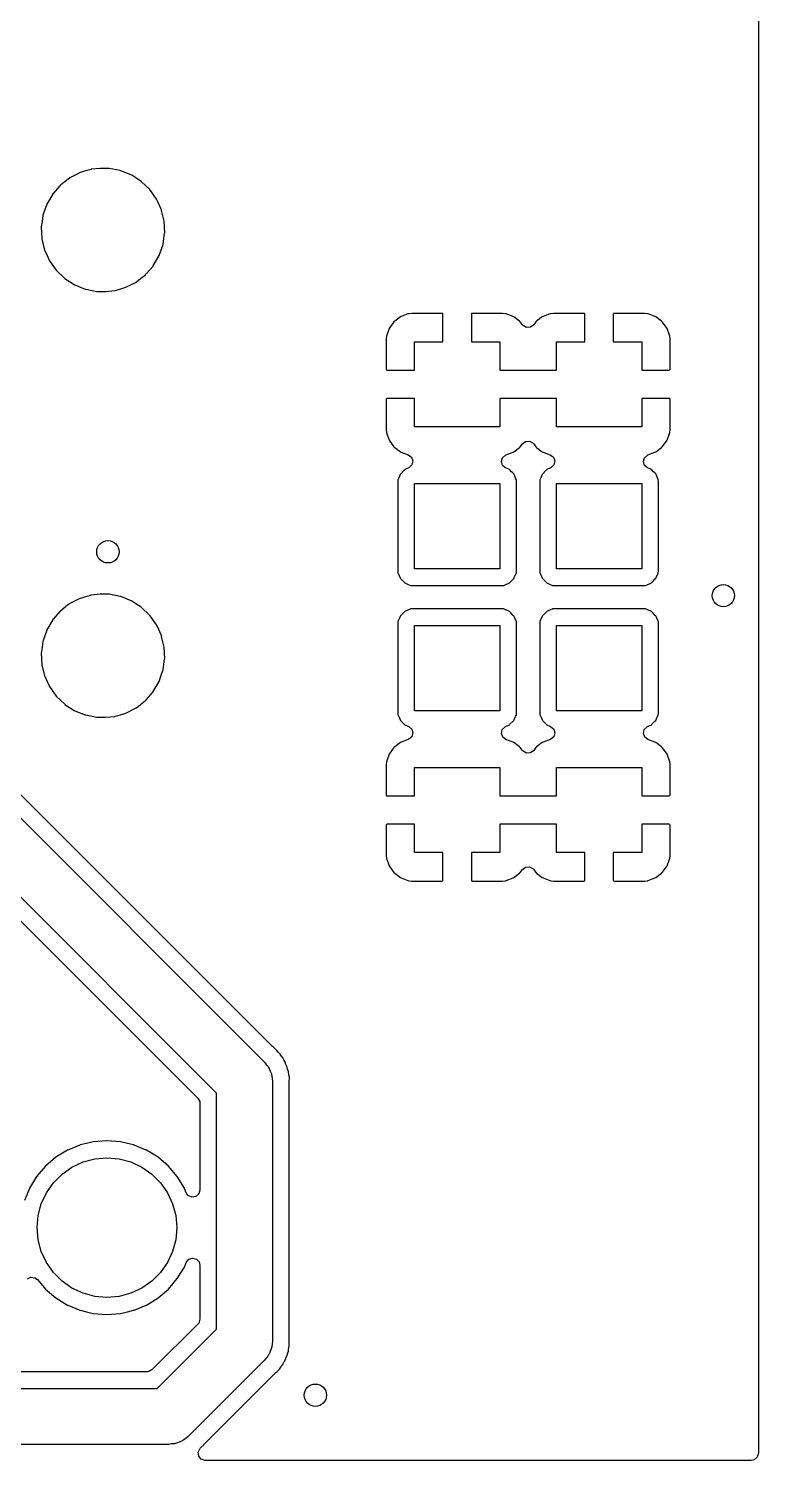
# Model space of a CAD drawing. Extents: x 3.82 to 6.18, y -5.18 to -3.22.
# Drawn here: x 5.664 to 6.178, y -5.178 to -4.169 of the extents above; entities that cross this region are included whole.
import ezdxf

# ---------------------------------------------------------------- set-up
doc = ezdxf.new("R2010")
doc.units = 0
doc.header["$MEASUREMENT"] = 0
doc.layers.add('BLACK', color=7, linetype='CONTINUOUS')

msp = doc.modelspace()

# ---------------------------------------------------------------- linework, layer by layer
at = {"layer": 'BLACK', "linetype": 'CONTINUOUS'}
for p, q in [((6.17819, -3.22677), (6.17819, -5.17323)), ((5.69284, -4.27474), (5.68671, -4.27956)), ((5.69302, -4.27459), (5.69284, -4.27474)), ((5.69323, -4.27449), (5.69302, -4.27459)), ((5.69797, -4.27205), (5.69323, -4.27449)), ((5.69323, -4.27449), (5.69323, -4.27449)), ((5.70037, -4.27081), (5.69797, -4.27205)), ((5.70503, -4.26944), (5.70037, -4.27081)), ((5.70808, -4.26855), (5.70503, -4.26944)), ((5.70831, -4.26848), (5.70808, -4.26855)), ((5.70808, -4.26855), (5.70808, -4.26855)), ((5.71447, -4.26789), (5.70831, -4.26848)), ((5.72057, -4.26789), (5.71447, -4.26789)), ((5.72078, -4.2679), (5.72057, -4.26789)), ((5.72096, -4.26794), (5.72078, -4.2679)), ((5.72867, -4.26944), (5.72096, -4.26794)), ((5.72096, -4.26794), (5.72096, -4.26794)), ((5.7289, -4.26949), (5.72867, -4.26944)), ((5.72867, -4.26944), (5.72867, -4.26944)), ((5.72912, -4.26958), (5.7289, -4.26949)), ((5.73565, -4.27221), (5.72912, -4.26958)), ((5.72912, -4.26958), (5.72912, -4.26958)), ((5.73657, -4.27258), (5.73565, -4.27221)), ((5.73676, -4.27271), (5.73657, -4.27258)), ((5.73969, -4.27459), (5.73676, -4.27271)), ((5.73676, -4.27271), (5.73676, -4.27271)), ((5.74351, -4.27706), (5.73969, -4.27459)), ((5.74948, -4.28278), (5.74351, -4.27706)), ((5.6811, -4.28595), (5.67696, -4.2931)), ((5.68126, -4.28577), (5.6811, -4.28595)), ((5.68637, -4.27988), (5.68126, -4.28577)), ((5.68126, -4.28577), (5.68126, -4.28577)), ((5.68652, -4.2797), (5.68637, -4.27988)), ((5.68637, -4.27988), (5.68637, -4.27988)), ((5.68671, -4.27956), (5.68652, -4.2797)), ((5.68671, -4.27956), (5.68671, -4.27956)), ((5.75427, -4.28952), (5.74948, -4.28278)), ((5.67696, -4.2931), (5.67425, -4.30091)), ((5.75536, -4.29193), (5.75427, -4.28952)), ((5.75751, -4.29665), (5.75536, -4.29193)), ((5.75769, -4.29705), (5.75751, -4.29665)), ((5.75774, -4.29728), (5.75769, -4.29705)), ((5.75778, -4.29745), (5.75774, -4.29728)), ((5.75774, -4.29728), (5.75774, -4.29728)), ((5.75963, -4.30509), (5.75778, -4.29745)), ((5.67361, -4.30532), (5.67306, -4.30909)), ((5.67422, -4.30115), (5.67361, -4.30532)), ((5.67425, -4.30091), (5.67422, -4.30115)), ((5.67422, -4.30115), (5.67422, -4.30115)), ((5.76001, -4.31335), (5.75963, -4.30509)), ((5.67306, -4.30909), (5.67345, -4.31735)), ((5.67345, -4.31735), (5.6735, -4.31758)), ((5.6735, -4.31758), (5.6735, -4.31758)), ((5.6735, -4.31758), (5.67445, -4.32153)), ((5.75882, -4.32153), (5.75943, -4.31735)), ((5.75943, -4.31735), (5.75997, -4.31358)), ((5.75997, -4.31358), (5.76001, -4.31335)), ((5.75997, -4.31358), (5.75997, -4.31358)), ((5.67445, -4.32153), (5.67538, -4.32539)), ((5.67538, -4.32539), (5.67548, -4.32561)), ((5.67548, -4.32561), (5.67548, -4.32561)), ((5.67548, -4.32561), (5.67718, -4.32934)), ((5.75611, -4.32934), (5.75882, -4.32153)), ((5.67718, -4.32934), (5.6788, -4.33292)), ((5.6788, -4.33292), (5.68359, -4.33966)), ((5.74697, -4.34226), (5.75181, -4.33667)), ((5.75181, -4.33667), (5.75197, -4.33649)), ((5.75181, -4.33667), (5.75181, -4.33667)), ((5.75197, -4.33649), (5.75611, -4.32934)), ((5.68359, -4.33966), (5.68956, -4.34538)), ((5.68956, -4.34538), (5.68976, -4.3455)), ((5.68976, -4.3455), (5.69631, -4.34973)), ((5.73984, -4.34795), (5.74005, -4.34785)), ((5.74005, -4.34785), (5.74303, -4.3455)), ((5.74303, -4.3455), (5.74636, -4.34289)), ((5.74636, -4.34288), (5.74655, -4.34274)), ((5.74636, -4.34289), (5.74636, -4.34288)), ((5.74655, -4.34274), (5.74697, -4.34226)), ((5.69631, -4.34973), (5.69631, -4.34973)), ((5.69631, -4.34973), (5.69651, -4.34986)), ((5.69651, -4.34986), (5.69672, -4.34995)), ((5.69672, -4.34995), (5.70395, -4.35286)), ((5.70395, -4.35286), (5.70396, -4.35286)), ((5.70396, -4.35286), (5.70417, -4.35295)), ((5.70417, -4.35295), (5.70441, -4.353)), ((5.70441, -4.353), (5.70441, -4.353)), ((5.70441, -4.353), (5.71211, -4.3545)), ((5.71211, -4.3545), (5.71211, -4.3545)), ((5.71211, -4.3545), (5.71229, -4.35454)), ((5.71229, -4.35454), (5.71251, -4.35455)), ((5.71251, -4.35455), (5.7186, -4.35455)), ((5.7186, -4.35455), (5.72477, -4.35396)), ((5.72477, -4.35396), (5.72499, -4.35389)), ((5.72499, -4.35389), (5.7285, -4.35286)), ((5.72499, -4.35389), (5.72499, -4.35389)), ((5.7285, -4.35286), (5.7327, -4.35163)), ((5.7327, -4.35163), (5.73665, -4.3496)), ((5.73665, -4.3496), (5.73984, -4.34795)), ((5.73984, -4.34795), (5.73984, -4.34795)), ((5.9215, -4.376), (5.91849, -4.38001)), ((5.922, -4.3755), (5.9215, -4.376)), ((5.92601, -4.37249), (5.922, -4.3755)), ((5.92663, -4.37215), (5.92601, -4.37249)), ((5.93137, -4.37037), (5.92663, -4.37215)), ((5.93197, -4.37023), (5.93137, -4.37037)), ((5.93397, -4.37001), (5.93197, -4.37023)), ((5.93424, -4.37), (5.93397, -4.37001)), ((5.95547, -4.37), (5.93424, -4.37)), ((5.95577, -4.37007), (5.95547, -4.37)), ((5.95582, -4.37011), (5.95577, -4.37007)), ((5.956, -4.37071), (5.95582, -4.37011)), ((5.956, -4.39), (5.956, -4.37071)), ((5.97607, -4.37023), (5.976, -4.37053)), ((5.976, -4.37053), (5.976, -4.39)), ((5.97611, -4.37018), (5.97607, -4.37023)), ((5.97671, -4.37), (5.97611, -4.37018)), ((5.99776, -4.37), (5.97671, -4.37)), ((5.99803, -4.37001), (5.99776, -4.37)), ((6.00003, -4.37023), (5.99803, -4.37001)), ((6.00063, -4.37037), (6.00003, -4.37023)), ((6.00537, -4.37215), (6.00063, -4.37037)), ((6.00599, -4.37249), (6.00537, -4.37215)), ((6.01, -4.3755), (6.00599, -4.37249)), ((6.0105, -4.376), (6.01, -4.3755)), ((6.01203, -4.37804), (6.0105, -4.376)), ((6.01249, -4.37857), (6.01203, -4.37804)), ((6.01997, -4.37804), (6.01773, -4.37971)), ((6.0215, -4.376), (6.01997, -4.37804)), ((6.022, -4.3755), (6.0215, -4.376)), ((6.02601, -4.37249), (6.022, -4.3755)), ((6.02663, -4.37215), (6.02601, -4.37249)), ((6.03137, -4.37037), (6.02663, -4.37215)), ((6.03197, -4.37023), (6.03137, -4.37037)), ((6.03397, -4.37001), (6.03197, -4.37023)), ((6.03424, -4.37), (6.03397, -4.37001)), ((6.05547, -4.37), (6.03424, -4.37)), ((6.05577, -4.37007), (6.05547, -4.37)), ((6.05582, -4.37011), (6.05577, -4.37007)), ((6.056, -4.37071), (6.05582, -4.37011)), ((6.056, -4.39), (6.056, -4.37071)), ((6.07607, -4.37023), (6.076, -4.37053)), ((6.076, -4.37053), (6.076, -4.39)), ((6.07611, -4.37018), (6.07607, -4.37023)), ((6.07671, -4.37), (6.07611, -4.37018)), ((6.09776, -4.37), (6.07671, -4.37)), ((6.09803, -4.37001), (6.09776, -4.37)), ((6.10003, -4.37023), (6.09803, -4.37001)), ((6.10063, -4.37037), (6.10003, -4.37023)), ((6.10537, -4.37215), (6.10063, -4.37037)), ((6.10599, -4.37249), (6.10537, -4.37215)), ((6.11, -4.3755), (6.10599, -4.37249)), ((6.1105, -4.376), (6.11, -4.3755)), ((6.11351, -4.38001), (6.1105, -4.376)), ((5.91601, -4.38797), (5.916, -4.38824)), ((5.916, -4.38824), (5.916, -4.40929)), ((5.91623, -4.38597), (5.91601, -4.38797)), ((5.91637, -4.38537), (5.91623, -4.38597)), ((5.91815, -4.38063), (5.91637, -4.38537)), ((5.91849, -4.38001), (5.91815, -4.38063)), ((6.01494, -4.37991), (6.01249, -4.37857)), ((6.01773, -4.37971), (6.01494, -4.37991)), ((6.11385, -4.38063), (6.11351, -4.38001)), ((6.11563, -4.38537), (6.11385, -4.38063)), ((6.11577, -4.38597), (6.11563, -4.38537)), ((6.11599, -4.38797), (6.11577, -4.38597)), ((6.116, -4.38824), (6.11599, -4.38797)), ((6.116, -4.40947), (6.116, -4.38824)), ((5.936, -4.41), (5.936, -4.39)), ((5.936, -4.39), (5.956, -4.39)), ((5.976, -4.39), (5.996, -4.39)), ((5.996, -4.39), (5.996, -4.41)), ((6.036, -4.41), (6.036, -4.39)), ((6.036, -4.39), (6.056, -4.39)), ((6.076, -4.39), (6.096, -4.39)), ((6.096, -4.39), (6.096, -4.41)), ((5.916, -4.40929), (5.91618, -4.40989)), ((5.91618, -4.40989), (5.91623, -4.40993)), ((5.91623, -4.40993), (5.91653, -4.41)), ((5.91653, -4.41), (5.936, -4.41)), ((5.996, -4.41), (6.036, -4.41)), ((6.096, -4.41), (6.11529, -4.41)), ((6.11529, -4.41), (6.11589, -4.40982)), ((6.11589, -4.40982), (6.11593, -4.40977)), ((6.11593, -4.40977), (6.116, -4.40947)), ((5.91607, -4.43023), (5.916, -4.43053)), ((5.916, -4.43053), (5.916, -4.45176)), ((5.91611, -4.43018), (5.91607, -4.43023)), ((5.91671, -4.43), (5.91611, -4.43018)), ((5.936, -4.43), (5.91671, -4.43)), ((5.936, -4.45), (5.936, -4.43)), ((6.036, -4.43), (5.996, -4.43)), ((5.996, -4.43), (5.996, -4.45)), ((6.036, -4.45), (6.036, -4.43)), ((6.11547, -4.43), (6.096, -4.43)), ((6.096, -4.43), (6.096, -4.45)), ((6.11577, -4.43007), (6.11547, -4.43)), ((6.11582, -4.43011), (6.11577, -4.43007)), ((6.116, -4.43071), (6.11582, -4.43011)), ((6.116, -4.45176), (6.116, -4.43071)), ((5.916, -4.45176), (5.91601, -4.45203)), ((5.91601, -4.45203), (5.91623, -4.45403)), ((5.91623, -4.45403), (5.91637, -4.45463)), ((5.91637, -4.45463), (5.91815, -4.45937)), ((5.996, -4.45), (5.936, -4.45)), ((6.096, -4.45), (6.036, -4.45)), ((6.11385, -4.45937), (6.11563, -4.45463)), ((6.11563, -4.45463), (6.11577, -4.45403)), ((6.11577, -4.45403), (6.11599, -4.45203)), ((6.11599, -4.45203), (6.116, -4.45176)), ((5.91815, -4.45937), (5.91849, -4.45999)), ((5.91849, -4.45999), (5.9215, -4.464)), ((5.9215, -4.464), (5.922, -4.4645)), ((5.922, -4.4645), (5.92601, -4.46751)), ((5.92601, -4.46751), (5.92663, -4.46785)), ((5.92663, -4.46785), (5.9316, -4.46971)), ((6.0004, -4.46971), (6.00537, -4.46785)), ((6.00537, -4.46785), (6.00599, -4.46751)), ((6.00599, -4.46751), (6.01, -4.4645)), ((6.01, -4.4645), (6.0105, -4.464)), ((6.0105, -4.464), (6.01203, -4.46196)), ((6.01203, -4.46196), (6.01427, -4.46029)), ((6.01427, -4.46029), (6.01706, -4.46009)), ((6.01706, -4.46009), (6.01951, -4.46143)), ((6.01951, -4.46143), (6.01997, -4.46196)), ((6.01997, -4.46196), (6.0215, -4.464)), ((6.0215, -4.464), (6.022, -4.4645)), ((6.022, -4.4645), (6.02601, -4.46751)), ((6.02601, -4.46751), (6.02663, -4.46785)), ((6.02663, -4.46785), (6.0316, -4.46971)), ((6.1004, -4.46971), (6.10537, -4.46785)), ((6.10537, -4.46785), (6.10599, -4.46751)), ((6.10599, -4.46751), (6.11, -4.4645)), ((6.11, -4.4645), (6.1105, -4.464)), ((6.1105, -4.464), (6.11351, -4.45999)), ((6.11351, -4.45999), (6.11385, -4.45937)), ((5.93187, -4.47889), (5.92918, -4.48008)), ((5.9316, -4.46971), (5.93383, -4.47139)), ((5.93222, -4.47871), (5.93187, -4.47889)), ((5.9342, -4.47674), (5.93222, -4.47871)), ((5.93383, -4.47139), (5.9348, -4.47401)), ((5.9348, -4.47401), (5.9342, -4.47674)), ((5.99718, -4.47442), (5.99794, -4.47172)), ((5.998, -4.47709), (5.99718, -4.47442)), ((5.99794, -4.47172), (6.00003, -4.46987)), ((6.00014, -4.47889), (5.998, -4.47709)), ((6.00003, -4.46987), (6.0004, -4.46971)), ((6.00238, -4.47988), (6.00014, -4.47889)), ((6.03187, -4.47889), (6.02918, -4.48008)), ((6.0316, -4.46971), (6.03383, -4.47139)), ((6.03222, -4.47871), (6.03187, -4.47889)), ((6.0342, -4.47674), (6.03222, -4.47871)), ((6.03383, -4.47139), (6.0348, -4.47401)), ((6.0348, -4.47401), (6.0342, -4.47674)), ((6.09718, -4.47442), (6.09794, -4.47172)), ((6.098, -4.47709), (6.09718, -4.47442)), ((6.09794, -4.47172), (6.10003, -4.46987)), ((6.10014, -4.47889), (6.098, -4.47709)), ((6.10003, -4.46987), (6.1004, -4.46971)), ((6.10238, -4.47988), (6.10014, -4.47889)), ((5.92429, -4.48723), (5.92417, -4.48824)), ((5.92417, -4.48824), (5.92417, -4.55176)), ((5.92485, -4.48596), (5.92429, -4.48723)), ((5.92588, -4.48362), (5.92485, -4.48596)), ((5.92607, -4.4832), (5.92588, -4.48362)), ((5.92588, -4.48362), (5.92588, -4.48362)), ((5.92853, -4.48074), (5.92607, -4.4832)), ((5.92886, -4.48041), (5.92853, -4.48074)), ((5.92918, -4.48008), (5.92886, -4.48041)), ((5.92886, -4.48041), (5.92886, -4.48041)), ((6.0028, -4.48007), (6.00238, -4.47988)), ((6.00238, -4.47988), (6.00238, -4.47988)), ((6.00434, -4.48161), (6.0028, -4.48007)), ((6.0052, -4.48247), (6.00434, -4.48161)), ((6.00592, -4.48318), (6.0052, -4.48247)), ((6.0061, -4.4836), (6.00592, -4.48318)), ((6.00739, -4.48649), (6.0061, -4.4836)), ((6.00771, -4.48721), (6.00739, -4.48649)), ((6.00783, -4.48824), (6.00771, -4.48721)), ((6.00783, -4.55176), (6.00783, -4.48824)), ((6.02429, -4.48723), (6.02417, -4.48824)), ((6.02417, -4.48824), (6.02417, -4.55176)), ((6.02485, -4.48596), (6.02429, -4.48723)), ((6.02588, -4.48362), (6.02485, -4.48596)), ((6.02607, -4.4832), (6.02588, -4.48362)), ((6.02588, -4.48362), (6.02588, -4.48362)), ((6.02853, -4.48074), (6.02607, -4.4832)), ((6.02886, -4.48041), (6.02853, -4.48074)), ((6.02918, -4.48008), (6.02886, -4.48041)), ((6.02886, -4.48041), (6.02886, -4.48041)), ((6.1028, -4.48007), (6.10238, -4.47988)), ((6.10238, -4.47988), (6.10238, -4.47988)), ((6.10434, -4.48161), (6.1028, -4.48007)), ((6.1052, -4.48247), (6.10434, -4.48161)), ((6.10592, -4.48318), (6.1052, -4.48247)), ((6.1061, -4.4836), (6.10592, -4.48318)), ((6.10739, -4.48649), (6.1061, -4.4836)), ((6.10771, -4.48721), (6.10739, -4.48649)), ((6.10783, -4.48824), (6.10771, -4.48721)), ((6.10783, -4.55176), (6.10783, -4.48824)), ((5.936, -4.55), (5.936, -4.49)), ((5.936, -4.49), (5.996, -4.49)), ((5.996, -4.49), (5.996, -4.55)), ((6.036, -4.55), (6.036, -4.49)), ((6.036, -4.49), (6.096, -4.49)), ((6.096, -4.49), (6.096, -4.55)), ((5.92417, -4.55176), (5.92429, -4.55279)), ((5.92429, -4.55279), (5.92444, -4.55313)), ((5.92444, -4.55313), (5.92444, -4.55313)), ((5.92444, -4.55313), (5.9255, -4.5555)), ((5.9255, -4.5555), (5.92608, -4.55682)), ((5.92608, -4.55682), (5.9292, -4.55993)), ((5.996, -4.55), (5.936, -4.55)), ((6.00282, -4.55992), (6.00376, -4.55898)), ((6.00376, -4.55898), (6.00561, -4.55712)), ((6.00561, -4.55712), (6.00593, -4.5568)), ((6.00593, -4.5568), (6.00618, -4.55623)), ((6.00618, -4.55623), (6.00756, -4.55311)), ((6.00756, -4.55311), (6.00771, -4.55277)), ((6.00771, -4.55277), (6.00783, -4.55176)), ((6.02417, -4.55176), (6.02429, -4.55279)), ((6.02429, -4.55279), (6.02444, -4.55313)), ((6.02444, -4.55313), (6.02444, -4.55313)), ((6.02444, -4.55313), (6.0255, -4.5555)), ((6.0255, -4.5555), (6.02608, -4.55682)), ((6.02608, -4.55682), (6.0292, -4.55993)), ((6.096, -4.55), (6.036, -4.55)), ((6.10282, -4.55992), (6.10376, -4.55898)), ((6.10376, -4.55898), (6.10561, -4.55712)), ((6.10561, -4.55712), (6.10593, -4.5568)), ((6.10593, -4.5568), (6.10618, -4.55623)), ((6.10618, -4.55623), (6.10756, -4.55311)), ((6.10756, -4.55311), (6.10771, -4.55277)), ((6.10771, -4.55277), (6.10783, -4.55176)), ((5.70503, -4.56944), (5.70037, -4.57081)), ((5.70808, -4.56855), (5.70503, -4.56944)), ((5.70831, -4.56848), (5.70808, -4.56855)), ((5.70808, -4.56855), (5.70808, -4.56855)), ((5.71447, -4.56789), (5.70831, -4.56848)), ((5.72057, -4.56789), (5.71447, -4.56789)), ((5.72078, -4.5679), (5.72057, -4.56789)), ((5.72096, -4.56794), (5.72078, -4.5679)), ((5.72867, -4.56944), (5.72096, -4.56794)), ((5.72096, -4.56794), (5.72096, -4.56794)), ((5.7289, -4.56949), (5.72867, -4.56944)), ((5.72867, -4.56944), (5.72867, -4.56944)), ((5.72912, -4.56958), (5.7289, -4.56949)), ((5.73635, -4.57249), (5.72912, -4.56958)), ((5.72912, -4.56958), (5.72912, -4.56958)), ((5.9292, -4.55993), (5.92962, -4.56012)), ((5.92962, -4.56012), (5.92962, -4.56012)), ((5.92962, -4.56012), (5.931, -4.56073)), ((5.931, -4.56073), (5.93323, -4.56171)), ((5.93323, -4.56171), (5.93424, -4.56183)), ((5.93424, -4.56183), (5.99776, -4.56183)), ((5.99776, -4.56183), (5.9979, -4.56181)), ((5.9979, -4.56181), (5.99819, -4.56178)), ((5.9979, -4.56181), (5.9979, -4.56181)), ((5.99819, -4.56178), (5.99879, -4.56171)), ((5.99879, -4.56171), (5.99979, -4.56126)), ((5.99979, -4.56126), (6.0024, -4.5601)), ((6.0024, -4.5601), (6.00282, -4.55992)), ((6.0292, -4.55993), (6.02962, -4.56012)), ((6.02962, -4.56012), (6.02962, -4.56012)), ((6.02962, -4.56012), (6.031, -4.56073)), ((6.031, -4.56073), (6.03323, -4.56171)), ((6.03323, -4.56171), (6.03424, -4.56183)), ((6.03424, -4.56183), (6.09776, -4.56183)), ((6.09776, -4.56183), (6.0979, -4.56181)), ((6.0979, -4.56181), (6.09819, -4.56178)), ((6.0979, -4.56181), (6.0979, -4.56181)), ((6.09819, -4.56178), (6.09879, -4.56171)), ((6.09879, -4.56171), (6.09979, -4.56126)), ((6.09979, -4.56126), (6.1024, -4.5601)), ((6.1024, -4.5601), (6.10282, -4.55992)), ((5.68637, -4.57988), (5.68126, -4.58577)), ((5.68652, -4.5797), (5.68637, -4.57988)), ((5.68637, -4.57988), (5.68637, -4.57988)), ((5.68671, -4.57956), (5.68652, -4.5797)), ((5.69158, -4.57573), (5.68671, -4.57956)), ((5.68671, -4.57956), (5.68671, -4.57956)), ((5.69302, -4.57459), (5.69158, -4.57573)), ((5.69323, -4.57449), (5.69302, -4.57459)), ((5.69965, -4.57118), (5.69323, -4.57449)), ((5.69323, -4.57449), (5.69323, -4.57449)), ((5.70037, -4.57081), (5.69965, -4.57118)), ((5.73657, -4.57258), (5.73635, -4.57249)), ((5.73676, -4.57271), (5.73657, -4.57258)), ((5.73969, -4.57459), (5.73676, -4.57271)), ((5.73676, -4.57271), (5.73676, -4.57271)), ((5.74351, -4.57706), (5.73969, -4.57459)), ((5.74948, -4.58278), (5.74351, -4.57706)), ((5.93065, -4.57943), (5.92918, -4.58008)), ((5.93287, -4.57844), (5.93065, -4.57943)), ((5.93321, -4.57829), (5.93287, -4.57844)), ((5.93287, -4.57844), (5.93287, -4.57844)), ((5.93387, -4.57821), (5.93321, -4.57829)), ((5.9341, -4.57819), (5.93387, -4.57821)), ((5.93424, -4.57817), (5.9341, -4.57819)), ((5.9341, -4.57819), (5.9341, -4.57819)), ((5.99776, -4.57817), (5.93424, -4.57817)), ((5.99877, -4.57829), (5.99776, -4.57817)), ((5.99962, -4.57866), (5.99877, -4.57829)), ((6.00238, -4.57988), (5.99962, -4.57866)), ((6.0028, -4.58007), (6.00238, -4.57988)), ((6.00238, -4.57988), (6.00238, -4.57988)), ((6.03065, -4.57943), (6.02918, -4.58008)), ((6.03287, -4.57844), (6.03065, -4.57943)), ((6.03321, -4.57829), (6.03287, -4.57844)), ((6.03287, -4.57844), (6.03287, -4.57844)), ((6.03387, -4.57821), (6.03321, -4.57829)), ((6.0341, -4.57819), (6.03387, -4.57821)), ((6.03424, -4.57817), (6.0341, -4.57819)), ((6.0341, -4.57819), (6.0341, -4.57819)), ((6.09776, -4.57817), (6.03424, -4.57817)), ((6.09877, -4.57829), (6.09776, -4.57817)), ((6.09962, -4.57866), (6.09877, -4.57829)), ((6.10238, -4.57988), (6.09962, -4.57866)), ((6.1028, -4.58007), (6.10238, -4.57988)), ((6.10238, -4.57988), (6.10238, -4.57988)), ((5.6811, -4.58595), (5.67696, -4.5931)), ((5.68126, -4.58577), (5.6811, -4.58595)), ((5.68126, -4.58577), (5.68126, -4.58577)), ((5.74962, -4.58297), (5.74948, -4.58278)), ((5.7498, -4.58323), (5.74962, -4.58297)), ((5.74962, -4.58297), (5.74962, -4.58297)), ((5.75427, -4.58952), (5.7498, -4.58323)), ((5.75482, -4.59075), (5.75427, -4.58952)), ((5.92429, -4.58723), (5.92417, -4.58824)), ((5.92417, -4.58824), (5.92417, -4.65176)), ((5.92554, -4.5844), (5.92429, -4.58723)), ((5.92588, -4.58362), (5.92554, -4.5844)), ((5.92607, -4.5832), (5.92588, -4.58362)), ((5.92588, -4.58362), (5.92588, -4.58362)), ((5.92918, -4.58008), (5.92607, -4.5832)), ((5.936, -4.65), (5.936, -4.59)), ((5.936, -4.59), (5.996, -4.59)), ((5.996, -4.59), (5.996, -4.65)), ((6.00384, -4.58111), (6.0028, -4.58007)), ((6.00552, -4.58278), (6.00384, -4.58111)), ((6.00592, -4.58318), (6.00552, -4.58278)), ((6.0061, -4.5836), (6.00592, -4.58318)), ((6.00754, -4.58683), (6.0061, -4.5836)), ((6.00771, -4.58721), (6.00754, -4.58683)), ((6.00775, -4.58758), (6.00771, -4.58721)), ((6.00781, -4.58806), (6.00775, -4.58758)), ((6.00783, -4.58824), (6.00781, -4.58806)), ((6.00783, -4.65176), (6.00783, -4.58824)), ((6.02429, -4.58723), (6.02417, -4.58824)), ((6.02417, -4.58824), (6.02417, -4.65176)), ((6.02554, -4.5844), (6.02429, -4.58723)), ((6.02588, -4.58362), (6.02554, -4.5844)), ((6.02607, -4.5832), (6.02588, -4.58362)), ((6.02588, -4.58362), (6.02588, -4.58362)), ((6.02918, -4.58008), (6.02607, -4.5832)), ((6.036, -4.65), (6.036, -4.59)), ((6.036, -4.59), (6.096, -4.59)), ((6.096, -4.59), (6.096, -4.65)), ((6.10384, -4.58111), (6.1028, -4.58007)), ((6.10552, -4.58278), (6.10384, -4.58111)), ((6.10592, -4.58318), (6.10552, -4.58278)), ((6.1061, -4.5836), (6.10592, -4.58318)), ((6.10754, -4.58683), (6.1061, -4.5836)), ((6.10771, -4.58721), (6.10754, -4.58683)), ((6.10775, -4.58758), (6.10771, -4.58721)), ((6.10781, -4.58806), (6.10775, -4.58758)), ((6.10783, -4.58824), (6.10781, -4.58806)), ((6.10783, -4.65176), (6.10783, -4.58824)), ((5.67688, -4.59333), (5.67441, -4.60045)), ((5.67696, -4.5931), (5.67688, -4.59333)), ((5.75744, -4.59651), (5.75482, -4.59075)), ((5.75769, -4.59705), (5.75744, -4.59651)), ((5.75774, -4.59728), (5.75769, -4.59705)), ((5.75784, -4.59766), (5.75774, -4.59728)), ((5.75774, -4.59728), (5.75774, -4.59728)), ((5.75963, -4.60509), (5.75784, -4.59766)), ((5.67312, -4.60868), (5.67306, -4.60909)), ((5.67306, -4.60909), (5.67345, -4.61735)), ((5.67422, -4.60115), (5.67312, -4.60868)), ((5.67425, -4.60091), (5.67422, -4.60115)), ((5.67422, -4.60115), (5.67422, -4.60115)), ((5.67441, -4.60045), (5.67425, -4.60091)), ((5.76001, -4.61335), (5.75963, -4.60509)), ((5.67345, -4.61735), (5.6735, -4.61758)), ((5.6735, -4.61758), (5.6735, -4.61758)), ((5.6735, -4.61758), (5.67491, -4.62343)), ((5.75885, -4.62129), (5.75997, -4.61358)), ((5.75997, -4.61358), (5.76001, -4.61335)), ((5.75997, -4.61358), (5.75997, -4.61358)), ((5.67491, -4.62343), (5.67538, -4.62539)), ((5.67538, -4.62539), (5.67548, -4.62561)), ((5.67548, -4.62561), (5.67548, -4.62561)), ((5.67548, -4.62561), (5.67718, -4.62934)), ((5.67718, -4.62934), (5.6788, -4.63292)), ((5.75197, -4.63649), (5.75611, -4.62934)), ((5.75611, -4.62934), (5.75762, -4.62499)), ((5.75762, -4.62499), (5.75874, -4.62175)), ((5.75874, -4.62175), (5.75882, -4.62153)), ((5.75874, -4.62175), (5.75874, -4.62175)), ((5.75882, -4.62153), (5.75885, -4.62129)), ((5.6788, -4.63292), (5.68359, -4.63966)), ((5.68359, -4.63966), (5.68956, -4.64538)), ((5.74701, -4.64221), (5.75181, -4.63667)), ((5.75181, -4.63667), (5.75197, -4.63649)), ((5.75181, -4.63667), (5.75181, -4.63667)), ((5.68956, -4.64538), (5.68976, -4.6455)), ((5.68976, -4.6455), (5.69631, -4.64973)), ((5.69631, -4.64973), (5.69631, -4.64973)), ((5.69631, -4.64973), (5.69651, -4.64986)), ((5.69651, -4.64986), (5.69672, -4.64995)), ((5.69672, -4.64995), (5.70395, -4.65286)), ((5.7327, -4.65163), (5.73935, -4.64821)), ((5.73935, -4.64821), (5.73984, -4.64795)), ((5.73984, -4.64795), (5.74005, -4.64785)), ((5.73984, -4.64795), (5.73984, -4.64795)), ((5.74005, -4.64785), (5.74303, -4.6455)), ((5.74303, -4.6455), (5.74636, -4.64289)), ((5.74636, -4.64288), (5.74655, -4.64274)), ((5.74636, -4.64289), (5.74636, -4.64288)), ((5.74655, -4.64274), (5.74701, -4.64221)), ((5.996, -4.65), (5.936, -4.65)), ((6.096, -4.65), (6.036, -4.65)), ((5.70395, -4.65286), (5.70396, -4.65286)), ((5.70396, -4.65286), (5.70417, -4.65295)), ((5.70417, -4.65295), (5.70441, -4.653)), ((5.70441, -4.653), (5.70441, -4.653)), ((5.70441, -4.653), (5.71211, -4.6545)), ((5.71211, -4.6545), (5.71211, -4.6545)), ((5.71211, -4.6545), (5.71229, -4.65454)), ((5.71229, -4.65454), (5.71251, -4.65455)), ((5.71251, -4.65455), (5.7186, -4.65455)), ((5.7186, -4.65455), (5.72477, -4.65396)), ((5.72477, -4.65396), (5.72499, -4.65389)), ((5.72499, -4.65389), (5.72882, -4.65277)), ((5.72499, -4.65389), (5.72499, -4.65389)), ((5.72882, -4.65277), (5.7327, -4.65163)), ((5.92417, -4.65176), (5.92429, -4.65279)), ((5.92429, -4.65279), (5.92444, -4.65313)), ((5.92444, -4.65313), (5.92444, -4.65313)), ((5.92444, -4.65313), (5.92508, -4.65456)), ((5.92508, -4.65456), (5.92608, -4.65682)), ((5.92608, -4.65682), (5.92641, -4.65714)), ((5.92641, -4.65714), (5.92641, -4.65714)), ((5.92641, -4.65714), (5.92749, -4.65823)), ((5.92749, -4.65823), (5.9292, -4.65993)), ((5.9292, -4.65993), (5.92962, -4.66012)), ((5.92962, -4.66012), (5.92962, -4.66012)), ((5.92962, -4.66012), (5.9314, -4.6609)), ((6.00013, -4.66111), (6.00282, -4.65992)), ((6.00282, -4.65992), (6.00322, -4.65952)), ((6.00322, -4.65952), (6.00536, -4.65737)), ((6.00536, -4.65737), (6.00593, -4.6568)), ((6.00593, -4.6568), (6.00641, -4.65572)), ((6.00641, -4.65572), (6.00715, -4.65404)), ((6.00715, -4.65404), (6.00771, -4.65277)), ((6.00771, -4.65277), (6.00783, -4.65176)), ((6.02417, -4.65176), (6.02429, -4.65279)), ((6.02429, -4.65279), (6.02444, -4.65313)), ((6.02444, -4.65313), (6.02444, -4.65313)), ((6.02444, -4.65313), (6.02508, -4.65456)), ((6.02508, -4.65456), (6.02608, -4.65682)), ((6.02608, -4.65682), (6.02641, -4.65714)), ((6.02641, -4.65714), (6.02641, -4.65714)), ((6.02641, -4.65714), (6.02749, -4.65823)), ((6.02749, -4.65823), (6.0292, -4.65993)), ((6.0292, -4.65993), (6.02962, -4.66012)), ((6.02962, -4.66012), (6.02962, -4.66012)), ((6.02962, -4.66012), (6.0314, -4.6609)), ((6.10013, -4.66111), (6.10282, -4.65992)), ((6.10282, -4.65992), (6.10322, -4.65952)), ((6.10322, -4.65952), (6.10536, -4.65737)), ((6.10536, -4.65737), (6.10593, -4.6568)), ((6.10593, -4.6568), (6.10641, -4.65572)), ((6.10641, -4.65572), (6.10715, -4.65404)), ((6.10715, -4.65404), (6.10771, -4.65277)), ((6.10771, -4.65277), (6.10783, -4.65176)), ((5.9316, -4.67029), (5.92663, -4.67215)), ((5.9314, -4.6609), (5.93174, -4.66105)), ((5.93197, -4.67013), (5.9316, -4.67029)), ((5.93174, -4.66105), (5.93186, -4.66111)), ((5.93186, -4.66111), (5.934, -4.66291)), ((5.93406, -4.66828), (5.93197, -4.67013)), ((5.934, -4.66291), (5.93482, -4.66558)), ((5.93482, -4.66558), (5.93406, -4.66828)), ((5.9972, -4.66599), (5.9978, -4.66326)), ((5.99817, -4.66861), (5.9972, -4.66599)), ((5.9978, -4.66326), (5.99978, -4.66129)), ((6.0004, -4.67029), (5.99817, -4.66861)), ((5.99978, -4.66129), (6.00013, -4.66111)), ((6.00537, -4.67215), (6.0004, -4.67029)), ((6.0316, -4.67029), (6.02663, -4.67215)), ((6.0314, -4.6609), (6.03174, -4.66105)), ((6.03197, -4.67013), (6.0316, -4.67029)), ((6.03174, -4.66105), (6.03186, -4.66111)), ((6.03186, -4.66111), (6.034, -4.66291)), ((6.03406, -4.66828), (6.03197, -4.67013)), ((6.034, -4.66291), (6.03482, -4.66558)), ((6.03482, -4.66558), (6.03406, -4.66828)), ((6.0972, -4.66599), (6.0978, -4.66326)), ((6.09817, -4.66861), (6.0972, -4.66599)), ((6.0978, -4.66326), (6.09978, -4.66129)), ((6.1004, -4.67029), (6.09817, -4.66861)), ((6.09978, -4.66129), (6.10013, -4.66111)), ((6.10537, -4.67215), (6.1004, -4.67029)), ((5.91815, -4.68063), (5.91637, -4.68537)), ((5.91849, -4.68001), (5.91815, -4.68063)), ((5.9215, -4.676), (5.91849, -4.68001)), ((5.922, -4.6755), (5.9215, -4.676)), ((5.92601, -4.67249), (5.922, -4.6755)), ((5.92663, -4.67215), (5.92601, -4.67249)), ((6.00599, -4.67249), (6.00537, -4.67215)), ((6.01, -4.6755), (6.00599, -4.67249)), ((6.0105, -4.676), (6.01, -4.6755)), ((6.01203, -4.67804), (6.0105, -4.676)), ((6.01249, -4.67857), (6.01203, -4.67804)), ((6.01494, -4.67991), (6.01249, -4.67857)), ((6.01773, -4.67971), (6.01494, -4.67991)), ((6.01997, -4.67804), (6.01773, -4.67971)), ((6.0215, -4.676), (6.01997, -4.67804)), ((6.022, -4.6755), (6.0215, -4.676)), ((6.02601, -4.67249), (6.022, -4.6755)), ((6.02663, -4.67215), (6.02601, -4.67249)), ((6.10599, -4.67249), (6.10537, -4.67215)), ((6.11, -4.6755), (6.10599, -4.67249)), ((6.1105, -4.676), (6.11, -4.6755)), ((6.11351, -4.68001), (6.1105, -4.676)), ((6.11385, -4.68063), (6.11351, -4.68001)), ((6.11563, -4.68537), (6.11385, -4.68063)), ((5.91601, -4.68797), (5.916, -4.68824)), ((5.916, -4.68824), (5.916, -4.70929)), ((5.91623, -4.68597), (5.91601, -4.68797)), ((5.91637, -4.68537), (5.91623, -4.68597)), ((5.936, -4.71), (5.936, -4.69)), ((5.936, -4.69), (5.996, -4.69)), ((5.996, -4.69), (5.996, -4.71)), ((6.036, -4.71), (6.036, -4.69)), ((6.036, -4.69), (6.096, -4.69)), ((6.096, -4.69), (6.096, -4.71)), ((6.11577, -4.68597), (6.11563, -4.68537)), ((6.11599, -4.68797), (6.11577, -4.68597)), ((6.116, -4.68824), (6.11599, -4.68797)), ((6.116, -4.70947), (6.116, -4.68824)), ((5.63648, -4.70372), (5.83018, -4.89742)), ((5.83605, -4.88655), (5.65188, -4.70239)), ((5.916, -4.70929), (5.91618, -4.70989)), ((5.91618, -4.70989), (5.91623, -4.70993)), ((5.91623, -4.70993), (5.91653, -4.71)), ((5.91653, -4.71), (5.936, -4.71)), ((5.996, -4.71), (6.036, -4.71)), ((6.096, -4.71), (6.11529, -4.71)), ((6.11529, -4.71), (6.11589, -4.70982)), ((6.11589, -4.70982), (6.11593, -4.70977)), ((6.11593, -4.70977), (6.116, -4.70947)), ((5.91607, -4.73023), (5.916, -4.73053)), ((5.916, -4.73053), (5.916, -4.75176)), ((5.91611, -4.73018), (5.91607, -4.73023)), ((5.91671, -4.73), (5.91611, -4.73018)), ((5.936, -4.73), (5.91671, -4.73)), ((5.936, -4.75), (5.936, -4.73)), ((6.036, -4.73), (5.996, -4.73)), ((5.996, -4.73), (5.996, -4.75)), ((6.036, -4.75), (6.036, -4.73)), ((6.11547, -4.73), (6.096, -4.73)), ((6.096, -4.73), (6.096, -4.75)), ((6.11577, -4.73007), (6.11547, -4.73)), ((6.11582, -4.73011), (6.11577, -4.73007)), ((6.116, -4.73071), (6.11582, -4.73011)), ((6.116, -4.75176), (6.116, -4.73071)), ((5.79658, -4.91949), (5.60886, -4.73178)), ((5.60767, -4.74732), (5.78329, -4.92294)), ((5.956, -4.75), (5.936, -4.75)), ((5.956, -4.76947), (5.956, -4.75)), ((5.996, -4.75), (5.976, -4.75)), ((5.976, -4.75), (5.976, -4.76929)), ((6.056, -4.75), (6.036, -4.75)), ((6.056, -4.76947), (6.056, -4.75)), ((6.096, -4.75), (6.076, -4.75)), ((6.076, -4.75), (6.076, -4.76929)), ((5.916, -4.75176), (5.91601, -4.75203)), ((5.91601, -4.75203), (5.91623, -4.75403)), ((5.91623, -4.75403), (5.91637, -4.75463)), ((5.91637, -4.75463), (5.91815, -4.75937)), ((5.91815, -4.75937), (5.91849, -4.75999)), ((5.91849, -4.75999), (5.9215, -4.764)), ((6.01203, -4.76196), (6.01427, -4.76029)), ((6.01427, -4.76029), (6.01706, -4.76009)), ((6.01706, -4.76009), (6.01951, -4.76143)), ((6.01951, -4.76143), (6.01997, -4.76196)), ((6.1105, -4.764), (6.11351, -4.75999)), ((6.11351, -4.75999), (6.11385, -4.75937)), ((6.11385, -4.75937), (6.11563, -4.75463)), ((6.11563, -4.75463), (6.11577, -4.75403)), ((6.11577, -4.75403), (6.11599, -4.75203)), ((6.11599, -4.75203), (6.116, -4.75176)), ((5.9215, -4.764), (5.922, -4.7645)), ((5.922, -4.7645), (5.92601, -4.76751)), ((5.92601, -4.76751), (5.92663, -4.76785)), ((5.92663, -4.76785), (5.93137, -4.76963)), ((5.93137, -4.76963), (5.93197, -4.76977)), ((5.93197, -4.76977), (5.93397, -4.76999)), ((5.93397, -4.76999), (5.93424, -4.77)), ((5.93424, -4.77), (5.95529, -4.77)), ((5.95529, -4.77), (5.95589, -4.76982)), ((5.95589, -4.76982), (5.95593, -4.76977)), ((5.95593, -4.76977), (5.956, -4.76947)), ((5.976, -4.76929), (5.97618, -4.76989)), ((5.97618, -4.76989), (5.97623, -4.76993)), ((5.97623, -4.76993), (5.97653, -4.77)), ((5.97653, -4.77), (5.99776, -4.77)), ((5.99776, -4.77), (5.99803, -4.76999)), ((5.99803, -4.76999), (6.00003, -4.76977)), ((6.00003, -4.76977), (6.00063, -4.76963)), ((6.00063, -4.76963), (6.00537, -4.76785)), ((6.00537, -4.76785), (6.00599, -4.76751)), ((6.00599, -4.76751), (6.01, -4.7645)), ((6.01, -4.7645), (6.0105, -4.764)), ((6.0105, -4.764), (6.01203, -4.76196)), ((6.01997, -4.76196), (6.0215, -4.764)), ((6.0215, -4.764), (6.022, -4.7645)), ((6.022, -4.7645), (6.02601, -4.76751)), ((6.02601, -4.76751), (6.02663, -4.76785)), ((6.02663, -4.76785), (6.03137, -4.76963)), ((6.03137, -4.76963), (6.03197, -4.76977)), ((6.03197, -4.76977), (6.03397, -4.76999)), ((6.03397, -4.76999), (6.03424, -4.77)), ((6.03424, -4.77), (6.05529, -4.77)), ((6.05529, -4.77), (6.05589, -4.76982)), ((6.05589, -4.76982), (6.05593, -4.76977)), ((6.05593, -4.76977), (6.056, -4.76947)), ((6.076, -4.76929), (6.07618, -4.76989)), ((6.07618, -4.76989), (6.07623, -4.76993)), ((6.07623, -4.76993), (6.07653, -4.77)), ((6.07653, -4.77), (6.09776, -4.77)), ((6.09776, -4.77), (6.09803, -4.76999)), ((6.09803, -4.76999), (6.10003, -4.76977)), ((6.10003, -4.76977), (6.10063, -4.76963)), ((6.10063, -4.76963), (6.10537, -4.76785)), ((6.10537, -4.76785), (6.10599, -4.76751)), ((6.10599, -4.76751), (6.11, -4.7645)), ((6.11, -4.7645), (6.1105, -4.764)), ((5.83609, -4.8866), (5.83605, -4.88655)), ((5.83613, -4.88662), (5.83609, -4.8866)), ((5.83894, -4.88945), (5.83613, -4.88662)), ((5.83996, -4.89047), (5.83894, -4.88945)), ((5.83998, -4.89049), (5.83996, -4.89047)), ((5.84, -4.89052), (5.83998, -4.89049)), ((5.84112, -4.89164), (5.84, -4.89052)), ((5.84126, -4.89187), (5.84112, -4.89164)), ((5.84201, -4.89307), (5.84126, -4.89187)), ((5.84126, -4.89187), (5.84126, -4.89187)), ((5.83018, -4.89742), (5.83035, -4.89759)), ((5.83035, -4.89759), (5.83153, -4.89921)), ((5.83153, -4.89921), (5.83284, -4.90073)), ((5.83284, -4.90073), (5.83317, -4.90146)), ((5.83317, -4.90146), (5.83364, -4.9021)), ((5.83364, -4.9021), (5.83432, -4.90399)), ((5.8423, -4.89348), (5.84201, -4.89307)), ((5.84333, -4.89482), (5.8423, -4.89348)), ((5.84345, -4.89507), (5.84333, -4.89482)), ((5.84388, -4.896), (5.84345, -4.89507)), ((5.84345, -4.89507), (5.84345, -4.89507)), ((5.84417, -4.89653), (5.84388, -4.896)), ((5.84486, -4.89764), (5.84417, -4.89653)), ((5.84542, -4.89923), (5.84486, -4.89764)), ((5.84561, -4.89969), (5.84542, -4.89923)), ((5.84632, -4.90122), (5.84561, -4.89969)), ((5.84638, -4.90149), (5.84632, -4.90122)), ((5.84659, -4.9025), (5.84638, -4.90149)), ((5.84638, -4.90149), (5.84638, -4.90149)), ((5.84676, -4.90308), (5.84659, -4.9025)), ((5.83432, -4.90399), (5.83515, -4.90581)), ((5.83515, -4.90581), (5.83527, -4.9066)), ((5.83527, -4.9066), (5.83554, -4.90735)), ((5.83554, -4.90735), (5.83566, -4.90935)), ((5.83566, -4.90935), (5.83595, -4.91134)), ((5.83595, -4.91134), (5.83595, -5.09385)), ((5.84719, -4.90431), (5.84676, -4.90308)), ((5.84722, -4.90459), (5.84719, -4.90431)), ((5.84738, -4.90599), (5.84722, -4.90459)), ((5.84722, -4.90459), (5.84722, -4.90459)), ((5.84746, -4.90649), (5.84738, -4.90599)), ((5.84781, -4.90813), (5.84746, -4.90649)), ((5.84778, -4.91164), (5.84781, -4.90841)), ((5.84778, -4.9117), (5.84778, -4.91164)), ((5.84778, -5.09031), (5.84778, -4.9117)), ((5.84781, -4.90841), (5.84781, -4.90813)), ((5.78329, -4.92294), (5.78463, -4.92539)), ((5.79658, -5.08569), (5.79658, -4.91949)), ((5.78463, -4.92539), (5.78474, -4.92645)), ((5.78474, -4.92645), (5.78474, -4.98774)), ((5.71929, -4.95294), (5.70971, -4.9537)), ((5.72887, -4.9537), (5.71929, -4.95294)), ((5.69149, -4.95962), (5.6833, -4.96464)), ((5.69167, -4.95954), (5.69149, -4.95962)), ((5.70019, -4.95601), (5.69167, -4.95954)), ((5.69167, -4.95954), (5.69167, -4.95954)), ((5.70037, -4.95594), (5.70019, -4.95601)), ((5.70019, -4.95601), (5.70019, -4.95601)), ((5.70056, -4.95589), (5.70037, -4.95594)), ((5.70483, -4.95487), (5.70056, -4.95589)), ((5.70056, -4.95589), (5.70056, -4.95589)), ((5.70971, -4.9537), (5.70483, -4.95487)), ((5.73375, -4.95487), (5.72887, -4.9537)), ((5.73802, -4.95589), (5.73375, -4.95487)), ((5.73821, -4.95594), (5.73802, -4.95589)), ((5.73802, -4.95589), (5.73802, -4.95589)), ((5.73839, -4.95601), (5.73821, -4.95594)), ((5.74691, -4.95954), (5.73839, -4.95601)), ((5.73839, -4.95601), (5.73839, -4.95601)), ((5.74709, -4.95962), (5.74691, -4.95954)), ((5.74691, -4.95954), (5.74691, -4.95954)), ((5.75528, -4.96464), (5.74709, -4.95962)), ((5.67599, -4.97088), (5.66975, -4.97818)), ((5.6833, -4.96464), (5.67599, -4.97088)), ((5.68766, -4.97647), (5.69469, -4.97155)), ((5.69469, -4.97155), (5.70246, -4.96793)), ((5.70246, -4.96793), (5.71075, -4.96571)), ((5.71075, -4.96571), (5.71929, -4.96496)), ((5.71929, -4.96496), (5.72784, -4.96571)), ((5.72784, -4.96571), (5.73612, -4.96793)), ((5.73612, -4.96793), (5.7439, -4.97155)), ((5.7439, -4.97155), (5.75092, -4.97647)), ((5.76259, -4.97088), (5.75528, -4.96464)), ((5.76883, -4.97818), (5.76259, -4.97088)), ((5.66975, -4.97818), (5.66473, -4.98637)), ((5.67667, -4.98957), (5.68159, -4.98254)), ((5.68159, -4.98254), (5.68766, -4.97647)), ((5.75092, -4.97647), (5.75699, -4.98254)), ((5.75699, -4.98254), (5.76191, -4.98957)), ((5.77385, -4.98637), (5.76883, -4.97818)), ((5.66466, -4.98655), (5.66113, -4.99507)), ((5.66473, -4.98637), (5.66466, -4.98655)), ((5.66466, -4.98655), (5.66466, -4.98655)), ((5.67305, -4.99734), (5.67667, -4.98957)), ((5.76191, -4.98957), (5.76554, -4.99734)), ((5.77392, -4.98655), (5.77385, -4.98637)), ((5.7752, -4.98964), (5.77392, -4.98655)), ((5.77392, -4.98655), (5.77392, -4.98655)), ((5.77654, -4.99149), (5.7752, -4.98964)), ((5.77908, -4.99265), (5.77654, -4.99149)), ((5.78184, -4.99225), (5.77908, -4.99265)), ((5.78396, -4.99042), (5.78184, -4.99225)), ((5.78474, -4.98774), (5.78396, -4.99042)), ((5.67083, -5.00563), (5.67305, -4.99734)), ((5.76554, -4.99734), (5.76776, -5.00563)), ((5.67008, -5.01417), (5.67083, -5.00563)), ((5.76776, -5.00563), (5.7685, -5.01417)), ((5.67083, -5.02272), (5.67008, -5.01417)), ((5.67305, -5.031), (5.67083, -5.02272)), ((5.76776, -5.02272), (5.76554, -5.031)), ((5.7685, -5.01417), (5.76776, -5.02272)), ((5.67667, -5.03878), (5.67305, -5.031)), ((5.76554, -5.031), (5.76191, -5.03878)), ((5.68159, -5.04581), (5.67667, -5.03878)), ((5.76191, -5.03878), (5.75699, -5.04581)), ((5.76883, -5.05016), (5.77385, -5.04197)), ((5.77385, -5.04197), (5.7752, -5.03871)), ((5.7752, -5.03871), (5.77695, -5.03653)), ((5.77695, -5.03653), (5.77961, -5.03565)), ((5.77961, -5.03565), (5.78232, -5.03634)), ((5.78232, -5.03634), (5.78422, -5.03839)), ((5.78422, -5.03839), (5.78474, -5.04061)), ((5.78474, -5.04061), (5.78474, -5.07874)), ((5.66325, -5.0503), (5.66578, -5.04912)), ((5.66578, -5.04912), (5.66855, -5.0495)), ((5.66855, -5.0495), (5.6703, -5.0508)), ((5.6703, -5.0508), (5.67599, -5.05747)), ((5.68766, -5.05187), (5.68159, -5.04581)), ((5.69469, -5.05679), (5.68766, -5.05187)), ((5.75092, -5.05187), (5.7439, -5.05679)), ((5.75699, -5.04581), (5.75092, -5.05187)), ((5.76259, -5.05747), (5.76883, -5.05016)), ((5.67599, -5.05747), (5.6833, -5.06371)), ((5.6833, -5.06371), (5.69149, -5.06873)), ((5.70246, -5.06042), (5.69469, -5.05679)), ((5.71075, -5.06264), (5.70246, -5.06042)), ((5.71929, -5.06339), (5.71075, -5.06264)), ((5.72784, -5.06264), (5.71929, -5.06339)), ((5.73612, -5.06042), (5.72784, -5.06264)), ((5.7439, -5.05679), (5.73612, -5.06042)), ((5.74709, -5.06873), (5.75528, -5.06371)), ((5.75528, -5.06371), (5.76259, -5.05747)), ((5.69149, -5.06873), (5.69167, -5.06881)), ((5.69167, -5.06881), (5.69167, -5.06881)), ((5.69167, -5.06881), (5.70019, -5.07233)), ((5.70019, -5.07233), (5.70019, -5.07233)), ((5.70019, -5.07233), (5.70037, -5.07241)), ((5.70037, -5.07241), (5.70056, -5.07245)), ((5.70056, -5.07245), (5.70056, -5.07245)), ((5.70056, -5.07245), (5.70483, -5.07348)), ((5.70483, -5.07348), (5.70971, -5.07465)), ((5.72887, -5.07465), (5.73375, -5.07348)), ((5.73375, -5.07348), (5.73802, -5.07245)), ((5.73802, -5.07245), (5.73821, -5.07241)), ((5.73802, -5.07245), (5.73802, -5.07245)), ((5.73821, -5.07241), (5.73839, -5.07233)), ((5.73839, -5.07233), (5.74691, -5.06881)), ((5.73839, -5.07233), (5.73839, -5.07233)), ((5.74691, -5.06881), (5.74709, -5.06873)), ((5.74691, -5.06881), (5.74691, -5.06881)), ((5.70971, -5.07465), (5.71929, -5.07541)), ((5.71929, -5.07541), (5.72887, -5.07465)), ((5.78329, -5.08225), (5.75128, -5.11426)), ((5.78396, -5.08142), (5.78329, -5.08225)), ((5.78474, -5.07874), (5.78396, -5.08142)), ((5.75473, -5.12754), (5.79658, -5.08569)), ((5.83594, -5.09409), (5.83564, -5.09607)), ((5.83595, -5.09385), (5.83594, -5.09409)), ((5.84778, -5.09038), (5.84778, -5.09031)), ((5.84779, -5.09042), (5.84778, -5.09038)), ((5.84778, -5.0944), (5.84779, -5.09042)), ((5.84778, -5.09585), (5.84778, -5.0944)), ((5.83305, -5.10394), (5.83271, -5.10466)), ((5.83353, -5.1033), (5.83305, -5.10394)), ((5.83423, -5.10142), (5.83353, -5.1033)), ((5.83509, -5.0996), (5.83423, -5.10142)), ((5.83521, -5.09882), (5.83509, -5.0996)), ((5.83549, -5.09808), (5.83521, -5.09882)), ((5.83564, -5.09607), (5.83549, -5.09808)), ((5.84544, -5.1059), (5.84617, -5.10438)), ((5.84617, -5.10438), (5.84647, -5.10311)), ((5.84647, -5.10311), (5.84664, -5.10253)), ((5.84664, -5.10253), (5.84709, -5.10131)), ((5.84709, -5.10131), (5.8473, -5.09963)), ((5.8473, -5.09963), (5.84739, -5.09914)), ((5.84739, -5.09914), (5.84777, -5.09749)), ((5.84777, -5.09588), (5.84778, -5.09585)), ((5.84777, -5.09591), (5.84777, -5.09588)), ((5.84777, -5.09749), (5.84777, -5.09591)), ((5.75128, -5.11426), (5.74883, -5.1156)), ((5.83018, -5.10777), (5.7768, -5.16115)), ((5.83138, -5.10616), (5.83018, -5.10777)), ((5.83271, -5.10466), (5.83138, -5.10616)), ((5.83898, -5.11571), (5.84084, -5.11389)), ((5.84084, -5.11389), (5.84175, -5.11247)), ((5.84175, -5.11247), (5.84204, -5.11207)), ((5.84204, -5.11207), (5.8431, -5.11075)), ((5.8431, -5.11075), (5.84344, -5.11004)), ((5.84344, -5.11004), (5.84367, -5.10957)), ((5.84367, -5.10957), (5.84396, -5.10905)), ((5.84396, -5.10905), (5.84452, -5.10818)), ((5.84452, -5.10818), (5.84467, -5.10795)), ((5.84452, -5.10818), (5.84452, -5.10818)), ((5.84467, -5.10795), (5.84525, -5.10636)), ((5.84525, -5.10636), (5.84544, -5.1059)), ((5.74777, -5.11571), (5.65502, -5.11571)), ((5.74883, -5.1156), (5.74777, -5.11571)), ((5.78767, -5.16701), (5.83829, -5.11639)), ((5.83829, -5.11639), (5.83833, -5.11635)), ((5.83833, -5.11635), (5.83898, -5.11571)), ((5.12585, -5.12754), (5.75473, -5.12754)), ((5.77212, -5.16461), (5.77024, -5.16529)), ((5.77277, -5.16414), (5.77212, -5.16461)), ((5.77349, -5.16381), (5.77277, -5.16414)), ((5.77501, -5.1625), (5.77349, -5.16381)), ((5.77663, -5.16131), (5.77501, -5.1625)), ((5.7768, -5.16115), (5.77663, -5.16131)), ((5.76288, -5.16691), (5.1177, -5.16691)), ((5.76487, -5.16663), (5.76288, -5.16691)), ((5.76687, -5.1665), (5.76487, -5.16663)), ((5.76762, -5.16623), (5.76687, -5.1665)), ((5.76841, -5.16612), (5.76762, -5.16623)), ((5.77024, -5.16529), (5.76841, -5.16612)), ((5.78356, -5.17252), (5.78472, -5.16998)), ((5.78395, -5.17529), (5.78356, -5.17252)), ((5.78472, -5.16998), (5.78497, -5.16971)), ((5.78497, -5.16971), (5.7875, -5.1672)), ((5.7875, -5.1672), (5.7876, -5.1671)), ((5.7875, -5.1672), (5.7875, -5.1672)), ((5.7876, -5.1671), (5.78763, -5.16706)), ((5.78763, -5.16706), (5.78767, -5.16701)), ((6.17819, -5.17323), (6.1774, -5.17591)), ((5.78579, -5.1774), (5.78395, -5.17529)), ((5.78847, -5.17819), (5.78579, -5.1774)), ((6.17323, -5.17819), (5.78847, -5.17819)), ((6.17529, -5.17774), (6.17323, -5.17819)), ((6.1774, -5.17591), (6.17529, -5.17774))]:
    msp.add_line(p, q, dxfattribs=at)
at = {"layer": 'BLACK'}
for centre in [(5.72, -4.538), (6.15354, -4.5689), (5.86614, -5.13228)]:
    msp.add_circle(centre, 0.00787, dxfattribs=at)

doc.saveas('drawing.dxf')
